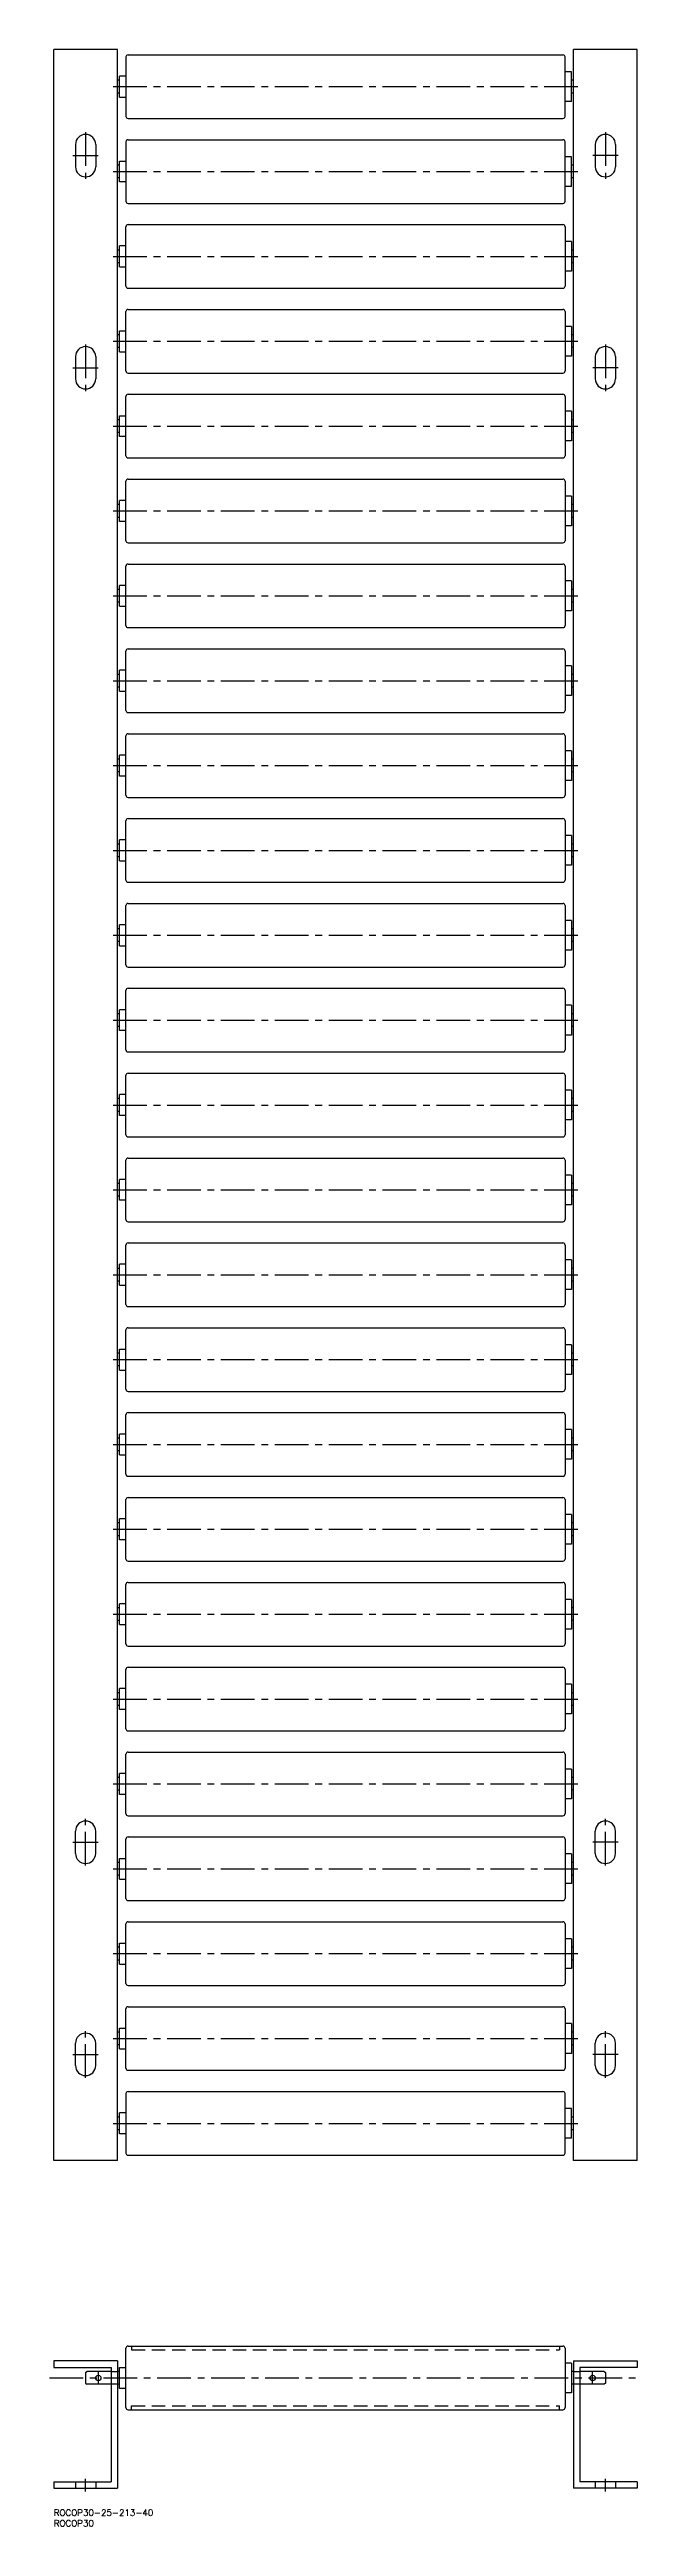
# Model space of a CAD drawing. Extents: x -2 to 277, y -8 to 1160.
import ezdxf

# ---------------------------------------------------------------- set-up
doc = ezdxf.new("R2010")
doc.units = 0
doc.header["$LTSCALE"] = 0.5
doc.linetypes.add('CENTER', pattern=[50.8, 31.75, -6.35, 6.35, -6.35])
doc.linetypes.add('DASHED', pattern=[19.05, 12.7, -6.35])
for name, color, linetype in [('MSM_CENTER', 1, 'CENTER'), ('MSM_CONTINUOUS', 7, 'CONTINUOUS'), ('MSM_DASHED', 4, 'DASHED'), ('MSM_PART_NUMBER', 7, 'CONTINUOUS')]:
    doc.layers.add(name, color=color, linetype=linetype)
doc.styles.get("Standard").update_dxf_attribs({"font": 'txt.shx', "height": 3, "bigfont": 'bigfont.shx'})

# ---------------------------------------------------------------- blocks, each defined once
blk = doc.blocks.new('*U6')
at = {"layer": 'MSM_PART_NUMBER'}
blk.add_text('ROCOP30-25-213-40', height=3, dxfattribs=at).set_placement((0, -3))
blk = doc.blocks.new('*U7')
at = {"layer": 'MSM_PART_NUMBER'}
blk.add_text('ROCOP30', height=3, dxfattribs=at).set_placement((0, -8))

msp = doc.modelspace()

# ---------------------------------------------------------------- linework, layer by layer
at = {"layer": 'MSM_CENTER'}
for p, q in [((28, 1142), (247.25, 1142)), ((9.05, 1109.5), (20.95, 1109.5)), ((15, 1120.5), (15, 1098.5)), ((265.95, 1109.5), (254.05, 1109.5)), ((260, 1120.5), (260, 1098.5)), ((28, 1102), (247.25, 1102)), ((28, 1062), (247.25, 1062)), ((15, 1020.5), (15, 998.5)), ((28, 1022), (247.25, 1022)), ((260, 1020.5), (260, 998.5)), ((9.05, 1009.5), (20.95, 1009.5)), ((265.95, 1009.5), (254.05, 1009.5)), ((28, 982), (247.25, 982)), ((28, 942), (247.25, 942)), ((28, 902), (247.25, 902)), ((28, 862), (247.25, 862)), ((28, 822), (247.25, 822)), ((28, 782), (247.25, 782)), ((28, 742), (247.25, 742)), ((28, 702), (247.25, 702)), ((28, 662), (247.25, 662)), ((28, 622), (247.25, 622)), ((28, 582), (247.25, 582)), ((28, 542), (247.25, 542)), ((28, 502), (247.25, 502)), ((28, 462), (247.25, 462)), ((28, 422), (247.25, 422)), ((28, 382), (247.25, 382)), ((28, 342), (247.25, 342)), ((15, 303.5), (15, 325.5)), ((260, 303.5), (260, 325.5)), ((9.05, 314.5), (20.95, 314.5)), ((265.95, 314.5), (254.05, 314.5)), ((28, 302), (247.25, 302)), ((28, 262), (247.25, 262)), ((15, 203.5), (15, 225.5)), ((28, 222), (247.25, 222)), ((260, 203.5), (260, 225.5)), ((9.05, 214.5), (20.95, 214.5)), ((265.95, 214.5), (254.05, 214.5)), ((28, 182), (247.25, 182)), ((-2, 62), (277, 62)), ((21, 59.05), (21, 64.95)), ((254, 59.05), (254, 64.95)), ((15, 8.55), (15, 14.45)), ((260, 8.55), (260, 14.45))]:
    msp.add_line(p, q, dxfattribs=at)
at = {"layer": 'MSM_CONTINUOUS'}
for p, q in [((0, 164.5), (0, 1159.5)), ((30, 1159.5), (0, 1159.5)), ((30, 164.5), (30, 1159.5)), ((34, 1156), (34, 1128)), ((35, 1157), (240, 1157)), ((241, 1128), (241, 1156)), ((245, 164.5), (245, 1159.5)), ((275, 1159.5), (245, 1159.5)), ((275, 164.5), (275, 1159.5)), ((31, 1145), (30, 1145)), ((31, 1137.08), (31, 1146.92)), ((34, 1146.92), (31, 1146.92)), ((244, 1149), (241, 1149)), ((244, 1135), (244, 1149)), ((245, 1145), (244, 1145)), ((31, 1139), (30, 1139)), ((31, 1137.08), (34, 1137.08)), ((244, 1135), (241, 1135)), ((245, 1139), (244, 1139)), ((35, 1127), (240, 1127)), ((10.25, 1114.75), (10.25, 1104.25)), ((19.75, 1114.75), (19.75, 1104.25)), ((34, 1116), (34, 1088)), ((35, 1117), (240, 1117)), ((241, 1088), (241, 1116)), ((255.25, 1114.75), (255.25, 1104.25)), ((264.75, 1114.75), (264.75, 1104.25)), ((31, 1105), (30, 1105)), ((31, 1099), (30, 1099)), ((31, 1106.92), (34, 1106.92)), ((31, 1097.08), (31, 1106.92)), ((244, 1109), (241, 1109)), ((244, 1095), (244, 1109)), ((245, 1105), (244, 1105)), ((245, 1099), (244, 1099)), ((34, 1097.08), (31, 1097.08)), ((35, 1087), (240, 1087)), ((244, 1095), (241, 1095)), ((34, 1048), (34, 1076)), ((35, 1077), (240, 1077)), ((241, 1076), (241, 1048)), ((31, 1065), (30, 1065)), ((31, 1057.08), (31, 1066.92)), ((34, 1066.92), (31, 1066.92)), ((244, 1069), (241, 1069)), ((244, 1069), (244, 1055)), ((245, 1065), (244, 1065)), ((31, 1059), (30, 1059)), ((31, 1057.08), (34, 1057.08)), ((244, 1055), (241, 1055)), ((245, 1059), (244, 1059)), ((35, 1047), (240, 1047)), ((34, 1008), (34, 1036)), ((35, 1037), (240, 1037)), ((241, 1036), (241, 1008)), ((244, 1029), (241, 1029)), ((244, 1029), (244, 1015)), ((31, 1025), (30, 1025)), ((31, 1019), (30, 1019)), ((31, 1026.92), (34, 1026.92)), ((31, 1017.08), (31, 1026.92)), ((31, 1017.08), (34, 1017.08)), ((245, 1025), (244, 1025)), ((245, 1019), (244, 1019)), ((10.25, 1014.75), (10.25, 1004.25)), ((19.75, 1014.75), (19.75, 1004.25)), ((35, 1007), (240, 1007)), ((244, 1015), (241, 1015)), ((255.25, 1014.75), (255.25, 1004.25)), ((264.75, 1014.75), (264.75, 1004.25)), ((34, 968), (34, 996)), ((35, 997), (240, 997)), ((241, 996), (241, 968)), ((31, 985), (30, 985)), ((31, 986.92), (34, 986.92)), ((31, 977.08), (31, 986.92)), ((244, 989), (241, 989)), ((244, 989), (244, 975)), ((245, 985), (244, 985)), ((31, 979), (30, 979)), ((34, 977.08), (31, 977.08)), ((244, 975), (241, 975)), ((245, 979), (244, 979)), ((35, 967), (240, 967)), ((31, 937.08), (31, 946.92)), ((34, 946.92), (31, 946.92)), ((34, 928), (34, 956)), ((35, 957), (240, 957)), ((241, 956), (241, 928)), ((244, 949), (241, 949)), ((244, 949), (244, 935)), ((31, 945), (30, 945)), ((31, 939), (30, 939)), ((34, 937.08), (31, 937.08)), ((244, 935), (241, 935)), ((245, 945), (244, 945)), ((245, 939), (244, 939)), ((35, 927), (240, 927)), ((34, 888), (34, 916)), ((35, 917), (240, 917)), ((241, 916), (241, 888)), ((31, 905), (30, 905)), ((31, 899), (30, 899)), ((31, 897.08), (31, 906.92)), ((34, 906.92), (31, 906.92)), ((244, 909), (241, 909)), ((244, 909), (244, 895)), ((245, 905), (244, 905)), ((245, 899), (244, 899)), ((31, 897.08), (34, 897.08)), ((244, 895), (241, 895)), ((34, 848), (34, 876)), ((35, 887), (240, 887)), ((35, 877), (240, 877)), ((241, 876), (241, 848)), ((31, 865), (30, 865)), ((31, 857.08), (31, 866.92)), ((34, 866.92), (31, 866.92)), ((244, 869), (241, 869)), ((244, 869), (244, 855)), ((245, 865), (244, 865)), ((31, 859), (30, 859)), ((31, 857.08), (34, 857.08)), ((244, 855), (241, 855)), ((245, 859), (244, 859)), ((35, 847), (240, 847)), ((34, 808), (34, 836)), ((35, 837), (240, 837)), ((241, 836), (241, 808)), ((244, 829), (241, 829)), ((244, 829), (244, 815)), ((31, 825), (30, 825)), ((31, 819), (30, 819)), ((31, 817.08), (31, 826.92)), ((34, 826.92), (31, 826.92)), ((245, 825), (244, 825)), ((245, 819), (244, 819)), ((34, 817.08), (31, 817.08)), ((35, 807), (240, 807)), ((244, 815), (241, 815)), ((34, 768), (34, 796)), ((35, 797), (240, 797)), ((241, 796), (241, 768)), ((31, 785), (30, 785)), ((31, 777.08), (31, 786.92)), ((34, 786.92), (31, 786.92)), ((244, 789), (241, 789)), ((244, 789), (244, 775)), ((245, 785), (244, 785)), ((31, 779), (30, 779)), ((31, 777.08), (34, 777.08)), ((244, 775), (241, 775)), ((245, 779), (244, 779)), ((35, 767), (240, 767)), ((34, 728), (34, 756)), ((35, 757), (240, 757)), ((241, 756), (241, 728)), ((244, 749), (241, 749)), ((244, 749), (244, 735)), ((31, 745), (30, 745)), ((31, 739), (30, 739)), ((31, 737.08), (31, 746.92)), ((34, 746.92), (31, 746.92)), ((31, 737.08), (34, 737.08)), ((245, 745), (244, 745)), ((245, 739), (244, 739)), ((35, 727), (240, 727)), ((244, 735), (241, 735)), ((34, 688), (34, 716)), ((35, 717), (240, 717)), ((241, 716), (241, 688)), ((31, 705), (30, 705)), ((31, 697.08), (31, 706.92)), ((34, 706.92), (31, 706.92)), ((244, 709), (241, 709)), ((244, 709), (244, 695)), ((245, 705), (244, 705)), ((31, 699), (30, 699)), ((34, 697.08), (31, 697.08)), ((244, 695), (241, 695)), ((245, 699), (244, 699)), ((35, 687), (240, 687)), ((31, 657.08), (31, 666.92)), ((34, 666.92), (31, 666.92)), ((34, 648), (34, 676)), ((35, 677), (240, 677)), ((241, 676), (241, 648)), ((244, 669), (241, 669)), ((244, 669), (244, 655)), ((31, 665), (30, 665)), ((31, 659), (30, 659)), ((34, 657.08), (31, 657.08)), ((244, 655), (241, 655)), ((245, 665), (244, 665)), ((245, 659), (244, 659)), ((35, 647), (240, 647)), ((34, 608), (34, 636)), ((35, 637), (240, 637)), ((241, 636), (241, 608)), ((31, 625), (30, 625)), ((31, 619), (30, 619)), ((31, 617.08), (31, 626.92)), ((34, 626.92), (31, 626.92)), ((244, 629), (241, 629)), ((244, 629), (244, 615)), ((245, 625), (244, 625)), ((245, 619), (244, 619)), ((34, 617.08), (31, 617.08)), ((244, 615), (241, 615)), ((34, 568), (34, 596)), ((35, 607), (240, 607)), ((35, 597), (240, 597)), ((241, 596), (241, 568)), ((31, 585), (30, 585)), ((31, 577.08), (31, 586.92)), ((34, 586.92), (31, 586.92)), ((244, 589), (241, 589)), ((244, 589), (244, 575)), ((245, 585), (244, 585)), ((31, 579), (30, 579)), ((31, 577.08), (34, 577.08)), ((244, 575), (241, 575)), ((245, 579), (244, 579)), ((35, 567), (240, 567)), ((34, 528), (34, 556)), ((35, 557), (240, 557)), ((241, 556), (241, 528)), ((244, 549), (241, 549)), ((244, 549), (244, 535)), ((31, 545), (30, 545)), ((31, 539), (30, 539)), ((31, 546.92), (34, 546.92)), ((31, 537.08), (31, 546.92)), ((31, 537.08), (34, 537.08)), ((245, 545), (244, 545)), ((245, 539), (244, 539)), ((35, 527), (240, 527)), ((244, 535), (241, 535)), ((34, 488), (34, 516)), ((35, 517), (240, 517)), ((241, 516), (241, 488)), ((31, 505), (30, 505)), ((31, 497.08), (31, 506.92)), ((34, 506.92), (31, 506.92)), ((244, 509), (241, 509)), ((244, 509), (244, 495)), ((245, 505), (244, 505)), ((31, 499), (30, 499)), ((31, 497.08), (34, 497.08)), ((244, 495), (241, 495)), ((245, 499), (244, 499)), ((35, 487), (240, 487)), ((34, 448), (34, 476)), ((35, 477), (240, 477)), ((241, 476), (241, 448)), ((244, 469), (241, 469)), ((244, 469), (244, 455)), ((31, 465), (30, 465)), ((31, 459), (30, 459)), ((31, 457.08), (31, 466.92)), ((34, 466.92), (31, 466.92)), ((34, 457.08), (31, 457.08)), ((245, 465), (244, 465)), ((245, 459), (244, 459)), ((35, 447), (240, 447)), ((244, 455), (241, 455)), ((34, 408), (34, 436)), ((35, 437), (240, 437)), ((241, 436), (241, 408)), ((31, 425), (30, 425)), ((31, 417.08), (31, 426.92)), ((34, 426.92), (31, 426.92)), ((244, 429), (241, 429)), ((244, 429), (244, 415)), ((245, 425), (244, 425)), ((31, 419), (30, 419)), ((31, 417.08), (34, 417.08)), ((244, 415), (241, 415)), ((245, 419), (244, 419)), ((35, 407), (240, 407)), ((35, 397), (240, 397)), ((31, 377.08), (31, 386.92)), ((34, 386.92), (31, 386.92)), ((34, 368), (34, 396)), ((241, 396), (241, 368)), ((244, 389), (241, 389)), ((244, 389), (244, 375)), ((31, 385), (30, 385)), ((31, 379), (30, 379)), ((34, 377.08), (31, 377.08)), ((244, 375), (241, 375)), ((245, 385), (244, 385)), ((245, 379), (244, 379)), ((35, 367), (240, 367)), ((34, 328), (34, 356)), ((35, 357), (240, 357)), ((241, 356), (241, 328)), ((31, 345), (30, 345)), ((31, 339), (30, 339)), ((31, 337.08), (31, 346.92)), ((34, 346.92), (31, 346.92)), ((244, 349), (241, 349)), ((244, 349), (244, 335)), ((245, 345), (244, 345)), ((245, 339), (244, 339)), ((34, 337.08), (31, 337.08)), ((35, 327), (240, 327)), ((244, 335), (241, 335)), ((10.25, 309.25), (10.25, 319.75)), ((19.75, 309.25), (19.75, 319.75)), ((34, 288), (34, 316)), ((35, 317), (240, 317)), ((241, 316), (241, 288)), ((255.25, 309.25), (255.25, 319.75)), ((264.75, 309.25), (264.75, 319.75)), ((31, 305), (30, 305)), ((31, 306.92), (34, 306.92)), ((31, 297.08), (31, 306.92)), ((244, 309), (241, 309)), ((244, 309), (244, 295)), ((245, 305), (244, 305)), ((31, 299), (30, 299)), ((31, 297.08), (34, 297.08)), ((244, 295), (241, 295)), ((245, 299), (244, 299)), ((35, 287), (240, 287)), ((34, 248), (34, 276)), ((35, 277), (240, 277)), ((241, 276), (241, 248)), ((244, 269), (241, 269)), ((244, 269), (244, 255)), ((31, 265), (30, 265)), ((31, 259), (30, 259)), ((31, 266.92), (34, 266.92)), ((31, 257.08), (31, 266.92)), ((31, 257.08), (34, 257.08)), ((245, 265), (244, 265)), ((245, 259), (244, 259)), ((35, 247), (240, 247)), ((244, 255), (241, 255)), ((34, 208), (34, 236)), ((35, 237), (240, 237)), ((241, 236), (241, 208)), ((31, 225), (30, 225)), ((31, 226.92), (34, 226.92)), ((31, 217.08), (31, 226.92)), ((244, 229), (241, 229)), ((244, 229), (244, 215)), ((245, 225), (244, 225)), ((10.25, 209.25), (10.25, 219.75)), ((19.75, 209.25), (19.75, 219.75)), ((31, 219), (30, 219)), ((31, 217.08), (34, 217.08)), ((244, 215), (241, 215)), ((245, 219), (244, 219)), ((255.25, 209.25), (255.25, 219.75)), ((264.75, 209.25), (264.75, 219.75)), ((35, 207), (240, 207)), ((31, 177.08), (31, 186.92)), ((34, 186.92), (31, 186.92)), ((34, 196), (34, 168)), ((35, 197), (240, 197)), ((241, 168), (241, 196)), ((244, 189), (241, 189)), ((244, 175), (244, 189)), ((31, 185), (30, 185)), ((31, 179), (30, 179)), ((34, 177.08), (31, 177.08)), ((245, 185), (244, 185)), ((245, 179), (244, 179)), ((30, 164.5), (0, 164.5)), ((35, 167), (240, 167)), ((244, 175), (241, 175)), ((275, 164.5), (245, 164.5)), ((34, 48), (34, 76)), ((35, 77), (240, 77)), ((241, 76), (241, 48)), ((30, 70), (0, 70)), ((0, 70), (0, 67)), ((0, 67), (27, 67)), ((15, 64.5), (15.5, 65)), ((15, 64.5), (15, 59.5)), ((15, 59.5), (15.5, 59)), ((27, 65), (15.5, 65)), ((27, 59), (15.5, 59)), ((27, 67), (27, 13)), ((30, 70), (30, 10)), ((31, 65), (30, 65)), ((31, 59), (30, 59)), ((31, 66.92), (34, 66.92)), ((31, 57.08), (31, 66.92)), ((244, 69), (241, 69)), ((244, 69), (244, 55)), ((245, 65), (244, 65)), ((245, 59), (244, 59)), ((245, 70), (245, 10)), ((245, 70), (275, 70)), ((275, 67), (248, 67)), ((248, 67), (248, 13)), ((259.5, 65), (248, 65)), ((259.5, 59), (248, 59)), ((259.5, 65), (260, 64.5)), ((260, 59.5), (259.5, 59)), ((260, 64.5), (260, 59.5)), ((275, 70), (275, 67)), ((34, 57.08), (31, 57.08)), ((35, 47), (240, 47)), ((244, 55), (241, 55)), ((0, 13), (27, 13)), ((0, 13), (0, 10)), ((275, 13), (248, 13)), ((275, 13), (275, 10)), ((0, 10), (30, 10)), ((275, 10), (245, 10))]:
    msp.add_line(p, q, dxfattribs=at)
for centre in [(21, 62), (254, 62)]:
    msp.add_circle(centre, 1.25, dxfattribs=at)
for centre, radius, start, end in [((35, 1156), 1, 90, 180), ((240, 1156), 1, 0, 90), ((35, 1128), 1, 180, 270), ((240, 1128), 1, 270, 0), ((15, 1114.75), 4.75, 0, 180), ((35, 1116), 1, 90, 180), ((240, 1116), 1, 0, 90), ((260, 1114.75), 4.75, 0, 180), ((15, 1104.25), 4.75, 180, 0), ((260, 1104.25), 4.75, 180, 0), ((35, 1088), 1, 180, 270), ((240, 1088), 1, 270, 0), ((35, 1076), 1, 90, 180), ((240, 1076), 1, 0, 90), ((35, 1048), 1, 180, 270), ((240, 1048), 1, 270, 0), ((35, 1036), 1, 90, 180), ((240, 1036), 1, 0, 90), ((15, 1014.75), 4.75, 0, 180), ((260, 1014.75), 4.75, 0, 180), ((15, 1004.25), 4.75, 180, 0), ((35, 1008), 1, 180, 270), ((240, 1008), 1, 270, 0), ((260, 1004.25), 4.75, 180, 0), ((35, 996), 1, 90, 180), ((240, 996), 1, 0, 90), ((35, 968), 1, 180, 270), ((240, 968), 1, 270, 0), ((35, 956), 1, 90, 180), ((240, 956), 1, 0, 90), ((35, 928), 1, 180, 270), ((240, 928), 1, 270, 0), ((35, 916), 1, 90, 180), ((240, 916), 1, 0, 90), ((35, 888), 1, 180, 270), ((240, 888), 1, 270, 0), ((35, 876), 1, 90, 180), ((240, 876), 1, 0, 90), ((35, 848), 1, 180, 270), ((240, 848), 1, 270, 0), ((35, 836), 1, 90, 180), ((240, 836), 1, 0, 90), ((35, 808), 1, 180, 270), ((240, 808), 1, 270, 0), ((35, 796), 1, 90, 180), ((240, 796), 1, 0, 90), ((35, 768), 1, 180, 270), ((240, 768), 1, 270, 0), ((35, 756), 1, 90, 180), ((240, 756), 1, 0, 90), ((35, 728), 1, 180, 270), ((240, 728), 1, 270, 0), ((35, 716), 1, 90, 180), ((240, 716), 1, 0, 90), ((35, 688), 1, 180, 270), ((240, 688), 1, 270, 0), ((35, 676), 1, 90, 180), ((240, 676), 1, 0, 90), ((35, 648), 1, 180, 270), ((240, 648), 1, 270, 0), ((35, 636), 1, 90, 180), ((240, 636), 1, 0, 90), ((35, 608), 1, 180, 270), ((240, 608), 1, 270, 0), ((35, 596), 1, 90, 180), ((240, 596), 1, 0, 90), ((35, 568), 1, 180, 270), ((240, 568), 1, 270, 0), ((35, 556), 1, 90, 180), ((240, 556), 1, 0, 90), ((35, 528), 1, 180, 270), ((240, 528), 1, 270, 0), ((35, 516), 1, 90, 180), ((240, 516), 1, 0, 90), ((35, 488), 1, 180, 270), ((240, 488), 1, 270, 0), ((35, 476), 1, 90, 180), ((240, 476), 1, 0, 90), ((35, 448), 1, 180, 270), ((240, 448), 1, 270, 0), ((35, 436), 1, 90, 180), ((240, 436), 1, 0, 90), ((35, 408), 1, 180, 270), ((35, 396), 1, 90, 180), ((240, 408), 1, 270, 0), ((240, 396), 1, 0, 90), ((35, 368), 1, 180, 270), ((240, 368), 1, 270, 0), ((35, 356), 1, 90, 180), ((240, 356), 1, 0, 90), ((35, 328), 1, 180, 270), ((240, 328), 1, 270, 0), ((15, 319.75), 4.75, 0, 180), ((35, 316), 1, 90, 180), ((240, 316), 1, 0, 90), ((260, 319.75), 4.75, 0, 180), ((15, 309.25), 4.75, 180, 0), ((260, 309.25), 4.75, 180, 0), ((35, 288), 1, 180, 270), ((240, 288), 1, 270, 0), ((35, 276), 1, 90, 180), ((240, 276), 1, 0, 90), ((35, 248), 1, 180, 270), ((240, 248), 1, 270, 0), ((35, 236), 1, 90, 180), ((240, 236), 1, 0, 90), ((15, 219.75), 4.75, 0, 180), ((260, 219.75), 4.75, 0, 180), ((15, 209.25), 4.75, 180, 0), ((35, 208), 1, 180, 270), ((240, 208), 1, 270, 0), ((260, 209.25), 4.75, 180, 0), ((35, 196), 1, 90, 180), ((240, 196), 1, 0, 90), ((35, 168), 1, 180, 270), ((240, 168), 1, 270, 0), ((35, 76), 1, 90, 180), ((240, 76), 1, 0, 90), ((35, 48), 1, 180, 270), ((240, 48), 1, 270, 0)]:
    msp.add_arc(centre, radius, start, end, dxfattribs=at)
at = {"layer": 'MSM_DASHED'}
for p, q in [((36.7, 77), (36.7, 75.2)), ((36.7, 75.2), (238.3, 75.2)), ((238.3, 77), (238.3, 75.2)), ((27, 65), (30, 65)), ((30, 59), (27, 59)), ((245, 65), (248, 65)), ((248, 59), (245, 59)), ((36.7, 48.8), (238.3, 48.8)), ((36.7, 47), (36.7, 48.8)), ((238.3, 47), (238.3, 48.8)), ((10.25, 13), (10.25, 10)), ((19.75, 13), (19.75, 10)), ((255.25, 13), (255.25, 10)), ((264.75, 13), (264.75, 10))]:
    msp.add_line(p, q, dxfattribs=at)

# ---------------------------------------------------------------- block references
at = {"layer": 'MSM_CONTINUOUS'}
for name in ['*U6', '*U7']:
    msp.add_blockref(name, (0, 0), dxfattribs=at)

doc.saveas('drawing.dxf')
